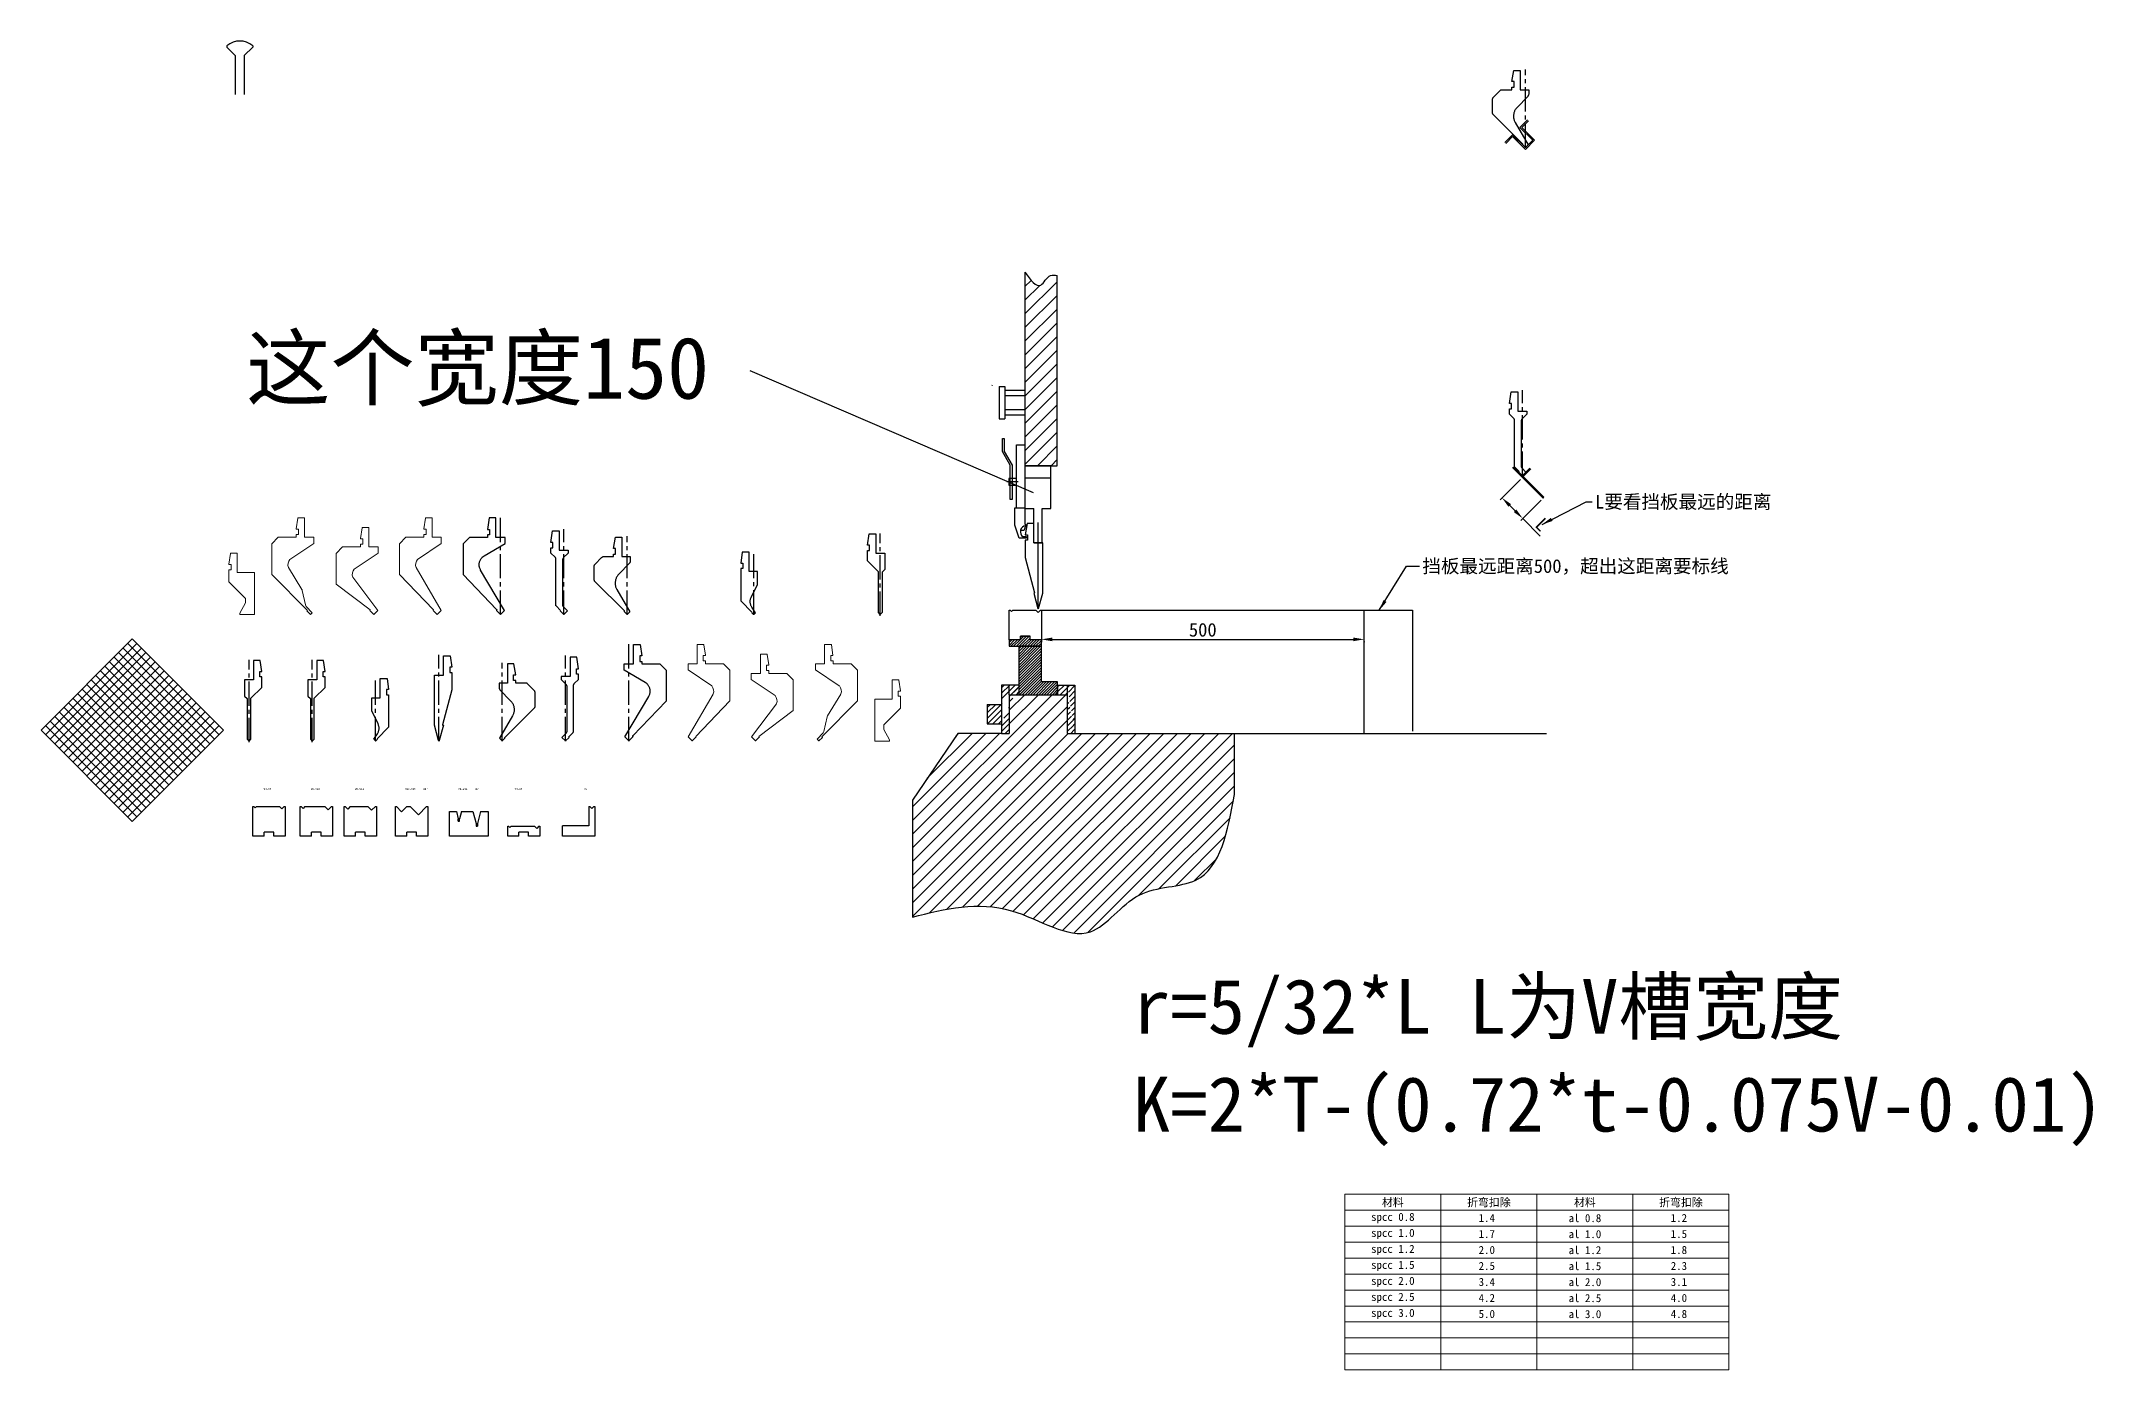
# Model space of a CAD drawing. Header units: millimetres. Extents: x 87907 to 93514, y 14799 to 19516.
# Drawn here: x 88080 to 91260, y 15537 to 17598 of the extents above; entities that cross this region are included whole.
import ezdxf
from ezdxf.enums import TextEntityAlignment as Align

# ---------------------------------------------------------------- set-up
doc = ezdxf.new("R2010")
doc.units = ezdxf.units.MM
doc.header["$LTSCALE"] = 50
doc.header["$PDMODE"] = 32
doc.linetypes.add('CENTER2', pattern=[1.125, 0.75, -0.125, 0.125, -0.125])
doc.layers.add('8.尺寸及剖面线', color=4, linetype='Continuous', lineweight=15)
for name, color, linetype in [('CENTER', 1, 'CENTER2'), ('DIM', 4, 'Continuous'), ('MARK', 3, 'Continuous'), ('ZCJG', 3, 'Continuous')]:
    doc.layers.add(name, color=color, linetype=linetype)
doc.styles.add('ChenYi', font='')
doc.styles.add('style1', font='')
doc.styles.add('YAOYAN', font='')
doc.styles.get('ChenYi').set_extended_font_data('SimSun')
doc.styles.get('style1').set_extended_font_data('NSimSun')
doc.styles.get('YAOYAN').set_extended_font_data('NSimSun')
doc.dimstyles.new('ChenYi', dxfattribs={"dimtxt": 2, "dimasz": 2, "dimexe": 0.4, "dimexo": 0.4, "dimgap": 0.4, "dimtad": 1, "dimdec": 1, "dimdsep": 46, "dimtxsty": 'ChenYi', "dimcen": -2.5, "dimclrd": 3, "dimclre": 3, "dimclrt": 2, "dimadec": 1, "dimazin": 0, "dimtfac": 0.7, "dimtdec": 1, "dimtmove": 0, "dimatfit": 3, "dimfxl": 0, "dimtolj": 1, "dimtzin": 0, "dimarcsym": 0})
pattern_1 = [(45, (-1111.4117, 390.302), (-4.24264, 4.24264), [])]

# ---------------------------------------------------------------- blocks, each defined once
blk = doc.blocks.new('20070626112804')
h = blk.add_hatch()
h.set_pattern_fill('U', color=6, scale=3, angle=45, style=0, pattern_type=0)
h.set_pattern_definition([(45, (-2101.2857, -443.175), (-2.1213203, 2.1213203), [])])
h.paths.add_polyline_path([(35, 75), (0, 75), (0, 0), (60, 0), (60, 20), (35, 20)])
at = {"color": 6}
for p, q in [((35, 75), (0, 75)), ((0, 75), (0, 0)), ((35, 20), (35, 75)), ((0, 0), (60, 0)), ((60, 20), (35, 20)), ((60, 0), (60, 20))]:
    blk.add_line(p, q, dxfattribs=at)
blk = doc.blocks.new('20070626122706')
h = blk.add_hatch()
h.set_pattern_fill('U', color=3, scale=15, angle=45, style=0, pattern_type=0)
h.set_pattern_definition([(45, (-1111.412, 390.302), (-10.6066, 10.6066), [])])
edge = h.paths.add_edge_path()
edge.add_line((-225, -163.6), (-225, -344.8))
edge.add_spline(control_points=[(-225, -344.8), (-174.4, -332.1), (-82.2, -309.1), (49.4, -403.2), (117.3, -293.6), (246.8, -303.8), (263.8, -211.6), (274.2, -154.9)], knot_values=[0, 0, 0, 0, 154.018233, 280.573538, 375.192455, 465.975633, 611.393827, 611.393827, 611.393827, 611.393827], degree=3, periodic=0)
edge.add_line((274.2, -154.9), (274.2, -60))
edge.add_line((274.2, -60), (27, -60))
edge.add_line((27, -60), (15, -60))
edge.add_line((15, -60), (15, 0))
edge.add_line((15, 0), (0, 0))
edge.add_line((0, 0), (-60, 0))
edge.add_line((-60, 0), (-75, 0))
edge.add_line((-75, 0), (-75, -60))
edge.add_line((-75, -60), (-87, -60))
edge.add_line((-87, -60), (-154.8, -60))
edge.add_line((-154.8, -60), (-225, -163.6))
h = blk.add_hatch()
h.set_pattern_fill('U', color=3, scale=6, angle=45, style=0, pattern_type=0)
h.set_pattern_definition(pattern_1)
edge = h.paths.add_edge_path()
edge.add_line((-75, 0), (-60, 0))
edge.add_line((-60, 15), (-60, 0))
edge.add_line((-75, 0), (-75, 15))
edge.add_line((-60, 15), (-87, 15))
h = blk.add_hatch()
h.set_pattern_fill('U', color=3, scale=6, angle=45, style=0, pattern_type=0)
h.set_pattern_definition(pattern_1)
edge = h.paths.add_edge_path()
edge.add_line((-87, 15), (-87, -15.1))
edge.add_line((-60, 15), (-87, 15))
edge.add_line((-75, 0), (-75, 15))
edge.add_line((-75, 0), (-75, -60))
edge.add_line((-87, -60), (-75, -60))
edge.add_line((-87, -44.8), (-87, -60))
edge.add_line((-87, -15.1), (-87, -45))
h = blk.add_hatch()
h.set_pattern_fill('U', color=3, scale=6, angle=45, style=0, pattern_type=0)
h.set_pattern_definition(pattern_1)
h.paths.add_polyline_path([(0, 0), (15, 0), (15, 15), (0, 15)])
edge = h.paths.add_edge_path()
edge.add_line((15, 15), (27, 15))
h = blk.add_hatch()
h.set_pattern_fill('U', color=3, scale=6, angle=45, style=0, pattern_type=0)
h.set_pattern_definition(pattern_1)
edge = h.paths.add_edge_path()
edge.add_line((15, 0), (15, -60))
edge.add_line((27, 15), (27, -60))
edge.add_line((15, 15), (27, 15))
edge.add_line((15, -60), (27, -60))
h = blk.add_hatch()
h.set_pattern_fill('U', color=3, scale=6, angle=45, style=0, pattern_type=0)
h.set_pattern_definition(pattern_1)
edge = h.paths.add_edge_path()
edge.add_line((-109, -45), (-87, -45))
edge.add_line((-109, -15), (-109, -45))
edge.add_line((-109, -15), (-87, -15))
edge.add_line((-87, -15.1), (-87, -45))
at = {"color": 3}
for p, q in [((-87, 15), (-87, -15.1)), ((-60, 15), (-87, 15)), ((-75, 0), (-75, 15)), ((-75, 0), (-60, 0)), ((-75, 0), (-75, -60)), ((-60, 15), (-60, 0)), ((-60, 0), (0, 0)), ((0, 15), (15, 15)), ((0, 15), (0, 0)), ((0, 0), (15, 0)), ((15, 15), (15, 0)), ((15, 15), (27, 15)), ((15, 0), (15, -60)), ((27, 15), (27, -60)), ((-109, -15), (-87, -15)), ((-109, -15), (-109, -45)), ((-87, -15.1), (-87, -45)), ((-154.8, -60), (-225, -163.6)), ((-87, -60), (-154.8, -60)), ((-109, -45), (-87, -45)), ((-87, -44.8), (-87, -60)), ((-87, -60), (-75, -60)), ((15, -60), (27, -60)), ((27, -60), (274.2, -60)), ((274.2, -154.9), (274.2, -60)), ((-225, -163.6), (-225, -344.8))]:
    blk.add_line(p, q, dxfattribs=at)
blk.add_spline([(-225, -344.8), (-71.3, -335), (51, -367.6), (126.6, -310.7), (214.3, -287.4), (274.2, -154.9)], degree=3, dxfattribs=at)
blk = doc.blocks.new('20070626122852')
at = {"color": 6}
for p, q in [((-13, -65.1), (-13, 32.5)), ((-13, 32.5), (0, 32.5)), ((0, 32.5), (0, -66.5)), ((40, 0), (0, 0)), ((40, -66.5), (40, 0)), ((-15.65, -65.1), (0, -65.1)), ((-15.65, -91.9), (-15.65, -65.1)), ((-9.25, -112.5), (-15.65, -91.9)), ((0.955577, -93.079889), (-1.361302, -99.944075)), ((0, -66.5), (0, -90.681723)), ((0, -66.5), (13.5, -66.5)), ((0, -90.681723), (0.955577, -90.681723)), ((0.955577, -90.681723), (0.955577, -93.079889)), ((13.5, -119.5), (13.5, -66.5)), ((26.5, -119.5), (26.5, -66.5)), ((26.5, -66.5), (40, -66.5)), ((1.941302, -112.5), (-9.25, -112.5)), ((-3.405369, -109.937922), (1.941302, -109.937922)), ((1.941302, -109.937922), (1.941302, -112.5)), ((13.5, -119.5), (26.5, -119.5))]:
    blk.add_line(p, q, dxfattribs=at)
blk.add_lwpolyline([(-35, 22.3), (-35, 42.3), (-32, 42.3), (-32, 22.3), (-19.75, 1.082378), (-19.75, -52.217622), (-22.75, -52.217622), (-22.75, 1.082378)], close=True, dxfattribs=at)
for points in [[(-13, -19.55), (-25, -19.55), (-25, -29.85), (-13, -29.85)], [(0, -18.5), (40, -18.5)], [(-6.826585, -99.944075), (-1.361302, -99.944075)]]:
    blk.add_lwpolyline(points, dxfattribs=at)
blk.add_arc((2.269256, -102.412796), 9.424908, 98.012184, 232.980406, dxfattribs=at)
at = {"layer": 'CENTER', "color": 6}
blk.add_lwpolyline([(-10.341123, -24.7), (-28.06472, -24.7)], dxfattribs=at)
at = {"layer": 'Defpoints', "color": 6, "linetype": 'ByBlock'}
blk.add_point((25.85, -119.5), dxfattribs=at)
blk = doc.blocks.new('20070626122942')
h = blk.add_hatch()
h.set_pattern_fill('U', color=4, scale=3, angle=45, style=0, pattern_type=0)
h.set_pattern_definition([(45, (-1832.1928, 185.8878), (-2.1213203, 2.1213203), [])])
h.paths.add_polyline_path([(-15, -5), (-32.5, -5), (-32.5, -15), (17.5, -15), (17.5, -5), (0, -5), (0, 0), (-15, 0)])
at = {"color": 4}
for p, q in [((-15, 0), (-15, -5)), ((0, 0), (-15, 0)), ((0, -5), (0, 0)), ((-15, -5), (-32.5, -5)), ((-32.5, -5), (-32.5, -15)), ((-32.5, -15), (17.5, -15)), ((17.5, -5), (0, -5)), ((17.5, -15), (17.5, -5))]:
    blk.add_line(p, q, dxfattribs=at)
blk = doc.blocks.new('RW88120')
at = {"layer": 'CENTER'}
blk.add_line((0, 0), (0, 154.9), dxfattribs=at)
at = {"layer": 'ZCJG'}
for p, q in [((7, 119.7), (7, 149.9)), ((7, 149.9), (17.3, 149.9)), ((20, 131.9), (17, 131.9)), ((17, 131.9), (17, 123.4)), ((17.3, 149.9), (20, 131.9)), ((-7.1, 110), (-7.1, 119.7)), ((-7.1, 119.7), (7, 119.7)), ((25.1, 91), (-7.1, 110)), ((17, 123.4), (20, 123.4)), ((20, 123.4), (20, 119.7)), ((20, 119.7), (48, 119.7)), ((48, 119.7), (58, 109.9)), ((58, 109.9), (58, 62.7)), ((-6.2, 6.4), (30.8, 69.1)), ((26.9, 89.8), (25.1, 91)), ((28.1, 88.8), (26.9, 89.8)), ((29, 87.8), (28.1, 88.8)), ((29.8, 86.8), (29, 87.8)), ((30.5, 85.8), (29.8, 86.8)), ((31.1, 84.8), (30.5, 85.8)), ((30.8, 69.1), (31.1, 69.8)), ((31.6, 83.8), (31.1, 84.8)), ((31.1, 69.8), (31.6, 70.8)), ((32, 82.8), (31.6, 83.8)), ((31.6, 70.8), (32, 71.8)), ((32.3, 81.8), (32, 82.8)), ((32, 71.8), (32.3, 72.8)), ((32.6, 80.8), (32.3, 81.8)), ((32.3, 72.8), (32.6, 73.8)), ((32.8, 79.8), (32.6, 80.8)), ((32.6, 73.8), (32.8, 74.8)), ((32.9, 78.8), (32.8, 79.8)), ((32.8, 74.8), (32.9, 75.8)), ((33, 77.8), (32.9, 78.8)), ((32.9, 75.8), (33, 76.8)), ((33, 76.8), (33, 77.8)), ((57.7, 62), (6, 8.1)), ((57.8, 62.1), (57.7, 62)), ((57.9, 62.3), (57.8, 62.1)), ((58, 62.5), (57.9, 62.3)), ((58, 62.7), (58, 62.5)), ((-0.1, 0.1), (-6.2, 6.4)), ((0.1, 0.1), (6.3, 6.4)), ((5.8, 7.7), (5.7, 7.5)), ((5.7, 7.5), (5.7, 7.3)), ((5.7, 7.3), (5.8, 7.1)), ((6, 8.1), (5.8, 7.9)), ((5.8, 7.9), (5.8, 7.7)), ((5.8, 7.1), (5.9, 6.9)), ((5.9, 6.9), (6, 6.7)), ((6, 6.7), (6.3, 6.4))]:
    blk.add_line(p, q, dxfattribs=at)
blk.add_arc((0, 0.2), 0.2, 224, 316, dxfattribs=at)
blk = doc.blocks.new('20070626131437')
h = blk.add_hatch()
h.set_pattern_fill('U', color=2, scale=15, angle=45, style=0, pattern_type=0)
h.set_pattern_definition([(45, (553.857, -218.286), (-10.6066, 10.6066), [])])
edge = h.paths.add_edge_path()
edge.add_line((0, 300), (0, 0))
edge.add_line((0, 0), (50, 0))
edge.add_line((50, 0), (50, 295.1))
edge.add_spline(control_points=[(50, 295.1), (46.4, 295.6), (35.4, 297.4), (23.1, 268.4), (8.6, 288.2), (0, 300)], knot_values=[0, 0, 0, 0, 10.215683, 31.606983, 62.979586, 62.979586, 62.979586, 62.979586], degree=3, periodic=0)
at = {"color": 2}
for p, q in [((0, 300), (0, 0)), ((50, 0), (50, 295.1)), ((-40, 123), (-31, 123)), ((-40, 123), (-40, 73)), ((-31, 123), (-31, 73)), ((-31, 117), (0, 117)), ((-31, 109), (0, 109)), ((-40, 73), (-31, 73)), ((-31, 87), (0, 87)), ((-31, 79), (0, 79)), ((0, 0), (50, 0))]:
    blk.add_line(p, q, dxfattribs=at)
blk.add_spline([(0, 300), (24.4, 280.2), (39.8, 295.1), (50, 295.1)], degree=3, dxfattribs=at)
blk = doc.blocks.new('RZ8895')
at = {"layer": 'CENTER'}
blk.add_line((0, -1.7), (0, 125.7), dxfattribs=at)
at = {"layer": 'ZCJG'}
for p, q in [((7, 125), (7, 95)), ((17.2, 125), (7, 125)), ((16.8, 99.3), (16.8, 107.6)), ((16.8, 107.6), (20, 107.6)), ((20, 99.3), (16.8, 99.3)), ((20, 107.6), (17.2, 125)), ((20, 83.2), (20, 99.3)), ((-7, 95), (-7, 69.8)), ((7, 95), (-7, 95)), ((-7, 69.8), (-3, 65.8)), ((-3, 65.8), (-3, 3.1)), ((3, 66.2), (20, 83.2)), ((3, 3.1), (3, 66.2)), ((-3, 3.1), (0, 0)), ((0, 0), (3, 3.1))]:
    blk.add_line(p, q, dxfattribs=at)
blk.add_arc((0, 0.3), 0.2, 224, 316, dxfattribs=at)
blk.add_arc((0, 0.3), 0.2, 224, 316, dxfattribs=at)
blk = doc.blocks.new('20070626131823')
at = {"color": 3}
for p, q in [((-50, 0), (-50, 46)), ((-50, 46), (-48.5, 46)), ((-48.5, 46), (-46.5, 44)), ((-44.5, 46), (-46.5, 44)), ((-44.5, 46), (-8.5, 46)), ((-8.5, 46), (-5, 42.5)), ((-1.5, 46), (-5, 42.5)), ((-1.5, 46), (0, 46)), ((0, 46), (0, 0)), ((-32.5, 0), (-50, 0)), ((-17.5, 6), (-32.5, 6)), ((-32.5, 0), (-32.5, 6)), ((-17.5, 0), (-17.5, 6)), ((0, 0), (-17.5, 0))]:
    blk.add_line(p, q, dxfattribs=at)
blk = doc.blocks.new('RZ30104')
at = {"layer": 'CENTER'}
blk.add_lwpolyline([(0, 0), (0, 133.8)], dxfattribs=at)
at = {"layer": 'ZCJG'}
for p, q in [((7, 102.3), (7, 132.3)), ((7, 132.3), (17, 132.3)), ((17, 132.3), (17.1, 132.3)), ((17, 132.3), (17, 132.3)), ((17.1, 132.3), (17.2, 132.2)), ((17.1, 132.3), (17.1, 132.3)), ((17.2, 132.2), (17.2, 132.1)), ((17.2, 132.2), (17.2, 132.2)), ((17.2, 132.1), (20, 114.5)), ((-7, 24.5), (-7, 102.3)), ((-7, 102.3), (7, 102.3)), ((16.8, 114.5), (16.8, 106.4)), ((20, 114.5), (16.8, 114.5)), ((16.8, 106.4), (20, 106.4)), ((20, 106.4), (20, 79.3)), ((20, 79.3), (5.7, 25)), ((-0.6, 0.7), (-7, 24.5)), ((-0.2, 0.1), (-0.6, 0.7)), ((0.6, 0.7), (0.2, 0.1)), ((7, 24.5), (0.6, 0.7)), ((5.7, 25), (5.7, 24.9)), ((5.7, 25), (5.7, 25)), ((5.7, 24.9), (5.7, 24.8)), ((5.7, 24.9), (5.7, 24.9)), ((5.7, 24.8), (5.8, 24.8)), ((5.8, 24.8), (7, 24.5)), ((5.8, 24.8), (5.8, 24.8))]:
    blk.add_line(p, q, dxfattribs=at)
blk.add_arc((0, 0.2), 0.2, 218.7393, 321.2646, dxfattribs=at)
blk = doc.blocks.new('000')
for p, q in [((96869.9, 17921.3), (96869.4, 17920.8)), ((96869.4, 17891.3), (96869.4, 17920.8)), ((96869.9, 17921.3), (96879.4, 17921.3)), ((96879, 17903.8), (96879, 17895.8)), ((96879, 17903.8), (96881.9, 17903.8)), ((96879.9, 17920.8), (96879.4, 17921.3)), ((96879.9, 17920.8), (96882.3, 17904.3)), ((96881.9, 17903.8), (96882.3, 17904.3)), ((96855.9, 17891.3), (96855.4, 17890.8)), ((96855.4, 17881.8), (96855.4, 17890.8)), ((96855.4, 17881.8), (96892.1, 17856.9)), ((96869.4, 17891.3), (96855.9, 17891.3)), ((96879, 17895.8), (96881.9, 17895.8)), ((96882.4, 17895.3), (96881.9, 17895.8)), ((96882.4, 17895.3), (96882.4, 17891.3)), ((96910.4, 17891.3), (96882.4, 17891.3)), ((96910.4, 17891.3), (96920.4, 17881.3)), ((96920.4, 17833.6), (96920.4, 17881.3)), ((96855.6, 17777.8), (96894.5, 17844.3)), ((96867.3, 17778.6), (96920.4, 17833.6)), ((96861.7, 17771.5), (96855.6, 17777.8)), ((96862, 17771.5), (96868.1, 17777.8)), ((96868.1, 17777.8), (96867.3, 17778.6))]:
    blk.add_line(p, q)
for centre, radius, start, end in [((96882.8, 17848.6), 12.5, 340.0028, 41.5167), ((96861.9, 17771.6), 0.2, 224, 316)]:
    blk.add_arc(centre, radius, start, end)
blk = doc.blocks.new('001')
for p, q in [((96980, 17906.3), (96979.5, 17905.8)), ((96979.5, 17876.3), (96979.5, 17905.8)), ((96980, 17906.3), (96989.5, 17906.3)), ((96990.1, 17905.8), (96989.5, 17906.3)), ((96990.1, 17905.8), (96992.4, 17889.3)), ((96966, 17876.3), (96965.5, 17875.8)), ((96965.5, 17866.8), (96965.5, 17875.8)), ((96979.5, 17876.3), (96966, 17876.3)), ((96989.1, 17888.8), (96989.1, 17880.8)), ((96989.1, 17888.8), (96992, 17888.8)), ((96989.1, 17880.8), (96992, 17880.8)), ((96992, 17888.8), (96992.4, 17889.3)), ((96992.5, 17880.3), (96992, 17880.8)), ((96992.5, 17880.3), (96992.5, 17876.3)), ((97020.5, 17876.3), (96992.5, 17876.3)), ((97020.5, 17876.3), (97030.5, 17866.3)), ((96965.5, 17866.8), (97002.3, 17841.9)), ((97030.5, 17818.6), (97030.5, 17866.3)), ((96965.8, 17777.8), (97004.7, 17829.3)), ((96977.4, 17778.6), (97030.5, 17818.6)), ((96971.9, 17771.5), (96965.8, 17777.8)), ((96972.2, 17771.5), (96978.3, 17777.8)), ((96978.3, 17777.8), (96977.4, 17778.6))]:
    blk.add_line(p, q)
for centre, radius, start, end in [((96992.9, 17833.6), 12.5, 340.0028, 41.5167), ((96972, 17771.6), 0.2, 224, 316)]:
    blk.add_arc(centre, radius, start, end)
blk = doc.blocks.new('003')
for p, q in [((97086.2, 17921.3), (97085.7, 17920.8)), ((97085.7, 17891.3), (97085.7, 17920.8)), ((97086.2, 17921.3), (97095.7, 17921.3)), ((97095.3, 17903.8), (97095.3, 17895.8)), ((97095.3, 17903.8), (97098.2, 17903.8)), ((97096.2, 17920.8), (97095.7, 17921.3)), ((97096.2, 17920.8), (97098.6, 17904.3)), ((97098.2, 17903.8), (97098.6, 17904.3)), ((97072.2, 17891.3), (97071.7, 17890.8)), ((97071.7, 17881.8), (97071.7, 17890.8)), ((97071.7, 17881.8), (97108.4, 17856.9)), ((97085.7, 17891.3), (97072.2, 17891.3)), ((97095.3, 17895.8), (97098.2, 17895.8)), ((97098.7, 17895.3), (97098.2, 17895.8)), ((97098.7, 17895.3), (97098.7, 17891.3)), ((97126.7, 17891.3), (97098.7, 17891.3)), ((97126.7, 17891.3), (97136.7, 17881.3)), ((97136.7, 17833.6), (97136.7, 17881.3)), ((97090.1, 17810.3), (97110.8, 17844.3)), ((97081.3, 17777.9), (97136.7, 17833.6)), ((97089.5, 17808.8), (97084.6, 17786.4)), ((97073.9, 17774.2), (97083.3, 17784)), ((97076.8, 17771.5), (97082.2, 17777.1)), ((97082.2, 17777.1), (97081.3, 17777.9)), ((97076.5, 17771.5), (97073.9, 17774.2))]:
    blk.add_line(p, q)
for centre, radius, start, end in [((97099.1, 17848.6), 12.5, 340.0028, 41.5167), ((97094.4, 17807.7), 5, 148.7322, 167.5867), ((97079.7, 17787.4), 5, 316, 347.5867), ((97076.7, 17771.6), 0.2, 224, 316)]:
    blk.add_arc(centre, radius, start, end)
blk = doc.blocks.new('004')
for p, q in [((97216.1, 17866.4), (97215.6, 17865.9)), ((97215.6, 17836.4), (97215.6, 17865.9)), ((97216.1, 17866.4), (97225.6, 17866.4)), ((97225.2, 17848.9), (97225.2, 17840.9)), ((97225.2, 17848.9), (97228.1, 17848.9)), ((97225.2, 17840.9), (97228.1, 17840.9)), ((97226.2, 17865.9), (97225.6, 17866.4)), ((97226.2, 17865.9), (97228.6, 17849.4)), ((97228.1, 17848.9), (97228.6, 17849.4)), ((97228.6, 17840.4), (97228.1, 17840.9)), ((97228.6, 17840.4), (97228.6, 17822.4)), ((97189.1, 17836.4), (97188.6, 17835.9)), ((97188.6, 17835.9), (97188.6, 17771.4)), ((97215.6, 17836.4), (97189.1, 17836.4)), ((97228.6, 17822.4), (97202.6, 17796.4)), ((97202.6, 17796.4), (97202.6, 17789.4)), ((97211.6, 17773.4), (97202.6, 17789.4)), ((97188.6, 17771.4), (97211.6, 17771.4)), ((97211.6, 17773.4), (97211.6, 17771.4))]:
    blk.add_line(p, q)
blk = doc.blocks.new('20070626131728')
at = {"color": 2}
blk.add_blockref('RZ8895', (-7, -95), dxfattribs=at)
blk = doc.blocks.new('RW8867')
at = {"layer": 'CENTER'}
blk.add_line((0, 0), (0, 98.5), dxfattribs=at)
at = {"layer": 'ZCJG'}
for p, q in [((6.9, 66.9), (6.9, 96.9)), ((6.9, 96.9), (18.1, 96.9)), ((18.1, 96.9), (19.9, 79.7)), ((-6.1, 46), (-6.1, 66.9)), ((-6.1, 66.9), (6.9, 66.9)), ((16.7, 79.7), (16.7, 71.3)), ((19.9, 79.7), (16.7, 79.7)), ((16.7, 71.3), (19.9, 71.3)), ((19.9, 71.3), (19.9, 21.4)), ((3.7, 26.9), (-6.1, 46)), ((-2.8, 2.8), (2.7, 11.2)), ((-0.1, 0.1), (-2.8, 2.8)), ((0.1, 0.1), (2.7, 2.7)), ((19.9, 21.4), (2.3, 3.2)), ((2.3, 3.2), (2.7, 2.7)), ((2.7, 11.2), (3.4, 12.2)), ((3.4, 12.2), (3.9, 13.2)), ((4, 26.2), (3.7, 26.9)), ((3.9, 13.2), (4.3, 14.2)), ((4.4, 25.2), (4, 26.2)), ((4.3, 14.2), (4.6, 15.2)), ((4.7, 24.2), (4.4, 25.2)), ((4.6, 15.2), (4.9, 16.2)), ((5, 23.2), (4.7, 24.2)), ((4.9, 16.2), (5.1, 17.2)), ((5.2, 22.2), (5, 23.2)), ((5.1, 17.2), (5.3, 18.2)), ((5.3, 21.2), (5.2, 22.2)), ((5.3, 20.2), (5.3, 21.2)), ((5.3, 19.2), (5.3, 20.2)), ((5.3, 18.2), (5.3, 19.2))]:
    blk.add_line(p, q, dxfattribs=at)
blk.add_arc((0, 0.2), 0.2, 224, 316, dxfattribs=at)
blk = doc.blocks.new('RW8890')
at = {"layer": 'CENTER'}
blk.add_line((0, 0), (0, 121.4), dxfattribs=at)
at = {"layer": 'ZCJG'}
for p, q in [((8, 119.9), (8, 89.9)), ((17.9, 119.9), (8, 119.9)), ((17.7, 93.9), (17.7, 102.4)), ((17.7, 102.4), (21, 102.4)), ((21, 102.4), (17.9, 119.9)), ((8, 89.9), (-5, 89.9)), ((-5, 89.9), (-5, 83.1)), ((-5, 83.1), (-4.9, 82.2)), ((-4.9, 82.2), (-4.8, 81.7)), ((-4.8, 81.7), (-4.6, 81.2)), ((-4.6, 81.2), (-4.4, 80.7)), ((-4.4, 80.7), (-4.2, 80.3)), ((-4.2, 80.3), (-3.9, 79.9)), ((-3.9, 79.9), (-3.6, 79.6)), ((-3.6, 79.6), (13, 62.4)), ((21, 93.9), (17.7, 93.9)), ((21, 89.9), (21, 93.9)), ((35.9, 89.9), (21, 89.9)), ((36.5, 89.9), (35.9, 89.9)), ((37, 89.8), (36.5, 89.9)), ((37.5, 89.7), (37, 89.8)), ((38, 89.5), (37.5, 89.7)), ((38.4, 89.2), (38, 89.5)), ((38.9, 89), (38.4, 89.2)), ((39.2, 88.7), (38.9, 89)), ((39.5, 88.4), (39.2, 88.7)), ((49.5, 78.4), (39.5, 88.4)), ((50.1, 77.8), (49.5, 78.4)), ((50.3, 77.3), (50.1, 77.8)), ((50.6, 76.9), (50.3, 77.3)), ((50.7, 76.4), (50.6, 76.9)), ((50.9, 75.9), (50.7, 76.4)), ((51, 75.4), (50.9, 75.9)), ((51, 74.8), (51, 75.4)), ((51, 54.4), (51, 74.8)), ((15.9, 38.9), (-4.1, 4.2)), ((4.2, 5.6), (49.5, 50.9)), ((13, 62.4), (13.4, 62)), ((13.4, 62), (14.2, 61)), ((14.2, 61), (15, 60)), ((15, 60), (15.6, 59)), ((15.6, 59), (16.2, 58)), ((16.5, 40), (15.9, 38.9)), ((16.2, 58), (16.7, 57)), ((16.9, 41), (16.5, 40)), ((16.7, 57), (17.1, 56)), ((17.3, 42), (16.9, 41)), ((17.1, 56), (17.5, 55)), ((17.7, 43), (17.3, 42)), ((17.5, 55), (17.8, 54)), ((17.9, 44), (17.7, 43)), ((17.8, 54), (18, 53)), ((18.2, 45), (17.9, 44)), ((18, 53), (18.2, 52)), ((18.2, 52), (18.4, 51)), ((18.3, 46), (18.2, 45)), ((18.4, 47), (18.3, 46)), ((18.4, 51), (18.5, 50)), ((18.5, 48), (18.4, 47)), ((18.5, 50), (18.5, 49)), ((18.5, 49), (18.5, 48)), ((49.5, 50.9), (50, 51.4)), ((50, 51.4), (50.3, 51.8)), ((50.3, 51.8), (50.5, 52.2)), ((50.5, 52.2), (50.7, 52.7)), ((50.7, 52.7), (50.8, 53.2)), ((50.8, 53.2), (50.9, 53.7)), ((50.9, 53.7), (51, 54.4)), ((-0.1, 0.1), (-4.1, 4.2)), ((0.1, 0.1), (4.2, 4.2)), ((4, 5.1), (4.1, 5.3)), ((4, 4.9), (4, 5.1)), ((4, 4.7), (4, 4.9)), ((4, 4.5), (4, 4.7)), ((4.2, 4.2), (4, 4.5)), ((4.1, 5.3), (4.2, 5.6))]:
    blk.add_line(p, q, dxfattribs=at)
blk.add_arc((0, 0.2), 0.2, 224, 316, dxfattribs=at)
blk = doc.blocks.new('RW88100')
at = {"layer": 'CENTER'}
blk.add_line((0, 0), (0, 132.4), dxfattribs=at)
at = {"layer": 'ZCJG'}
for p, q in [((7.2, 129.9), (7.2, 99.9)), ((17.2, 129.9), (7.2, 129.9)), ((20.2, 111.9), (17.2, 129.9)), ((-6.7, 99.9), (-6.7, 95.2)), ((7.2, 99.9), (-6.7, 99.9)), ((17, 103.6), (17, 111.9)), ((17, 111.9), (20.2, 111.9)), ((20.2, 103.6), (17, 103.6)), ((20.2, 95.2), (20.2, 103.6)), ((-6.7, 95.2), (0.2, 88.4)), ((0.2, 88.4), (0.4, 88.2)), ((0.4, 88.2), (0.8, 87.7)), ((0.8, 87.7), (1.1, 87.2)), ((1.1, 87.2), (1.4, 86.7)), ((1.4, 86.7), (1.6, 86.2)), ((1.6, 86.2), (1.8, 85.7)), ((1.8, 85.7), (2, 85.2)), ((2, 85.2), (2, 84.7)), ((2, 84.7), (2.1, 84.2)), ((2.1, 84.2), (2.1, 83.7)), ((2.1, 83.7), (2.1, 15.9)), ((12.1, 86.3), (12.2, 86.8)), ((12.1, 85.9), (12.1, 86.3)), ((12.1, 14.1), (12.1, 85.9)), ((12.2, 86.8), (12.4, 87.3)), ((12.4, 87.3), (12.6, 87.8)), ((12.6, 87.8), (12.9, 88.3)), ((12.9, 88.3), (13.3, 88.8)), ((13.3, 88.8), (13.5, 89)), ((13.5, 89), (20.2, 95.2)), ((0.7, 12.3), (-5.6, 5.7)), ((-0.1, 0.1), (-5.6, 5.7)), ((0.1, 0.1), (5.6, 5.7)), ((1.1, 12.8), (0.7, 12.3)), ((1.5, 13.3), (1.1, 12.8)), ((1.7, 13.8), (1.5, 13.3)), ((1.9, 14.3), (1.7, 13.8)), ((2, 14.8), (1.9, 14.3)), ((2.1, 15.3), (2, 14.8)), ((2.1, 15.9), (2.1, 15.3)), ((4.8, 6.5), (11.8, 13.4)), ((5.6, 5.7), (4.8, 6.5)), ((11.8, 13.4), (12, 13.6)), ((12, 13.6), (12.1, 13.8)), ((12.1, 14), (12.1, 14.1)), ((12.1, 13.8), (12.1, 14))]:
    blk.add_line(p, q, dxfattribs=at)
blk.add_arc((0, 0.2), 0.2, 224, 316, dxfattribs=at)
blk = doc.blocks.new('*D20')
at = {"layer": 'Defpoints', "color": 0, "transparency": 16777216}
for p in [(89630.6, 16687.2), (90130.6, 16671), (90130.6, 16670.2)]:
    blk.add_point(p, dxfattribs=at)
at = {"layer": 'DIM', "color": 3, "lineweight": -2, "transparency": 16777216}
for p, q in [((89630.6, 16683), (89630.6, 16665.9)), ((89647.5, 16670.2), (90113.7, 16670.2)), ((90130.6, 16666.8), (90130.6, 16665.9))]:
    blk.add_line(p, q, dxfattribs=at)
at = {"layer": 'DIM', "color": 3, "transparency": 16777216}
for points in [[(89647.5, 16673), (89647.5, 16667.3), (89630.6, 16670.2)], [(90113.7, 16673), (90113.7, 16667.3), (90130.6, 16670.2)]]:
    blk.add_solid(points, dxfattribs=at)
at = {"layer": 'DIM', "color": 2, "transparency": 16777216, "insert": (89880.6, 16684.9), "char_height": 21.1, "attachment_point": 5, "style": 'ChenYi'}
blk.add_mtext('\\A1;500', dxfattribs=at)
blk = doc.blocks.new('*D21')
at = {"layer": 'Defpoints', "color": 0, "transparency": 16777216}
for p in [(90375.8, 16921.2), (90407.9, 16889.1), (90376.4, 16857.7)]:
    blk.add_point(p, dxfattribs=at)
at = {"layer": 'DIM', "color": 3, "lineweight": -2, "transparency": 16777216}
for p, q in [((90372.8, 16918.2), (90341.4, 16886.7)), ((90404.9, 16886.1), (90373.4, 16854.7)), ((90356.3, 16877.8), (90364.5, 16869.6)), ((90376.4, 16857.7), (90403.6, 16830.4))]:
    blk.add_line(p, q, dxfattribs=at)
at = {"layer": 'DIM', "color": 3, "transparency": 16777216}
for points in [[(90358.3, 16879.8), (90354.3, 16875.8), (90344.3, 16889.7)], [(90366.5, 16871.6), (90362.5, 16867.6), (90376.4, 16857.7)]]:
    blk.add_solid(points, dxfattribs=at)
at = {"layer": 'DIM', "color": 2, "transparency": 16777216, "insert": (90406.4, 16848.5), "char_height": 21.1, "attachment_point": 5, "rotation": 315, "style": 'ChenYi'}
blk.add_mtext('\\A1;L', dxfattribs=at)

msp = doc.modelspace()

# ---------------------------------------------------------------- linework, layer by layer
for p, q in [((89554.04, 17063.98), (89554.88, 17064.82)), ((88408.62, 16365.09), (88408.62, 16411.09)), ((88408.62, 16411.09), (88410.12, 16411.09)), ((88410.12, 16411.09), (88412.12, 16409.09)), ((88414.12, 16411.09), (88412.12, 16409.09)), ((88414.12, 16411.09), (88450.12, 16411.09)), ((88450.12, 16411.09), (88453.62, 16407.59)), ((88457.12, 16411.09), (88453.62, 16407.59)), ((88457.12, 16411.09), (88458.62, 16411.09)), ((88458.62, 16411.09), (88458.62, 16365.09)), ((88481.82, 16411.09), (88483.32, 16411.09)), ((88481.82, 16365.09), (88481.82, 16411.09)), ((88483.32, 16411.09), (88486.32, 16408.09)), ((88489.32, 16411.09), (88486.32, 16408.09)), ((88489.32, 16411.09), (88520.32, 16411.09)), ((88520.32, 16411.09), (88525.32, 16406.09)), ((88530.32, 16411.09), (88525.32, 16406.09)), ((88530.32, 16411.09), (88531.82, 16411.09)), ((88531.82, 16411.09), (88531.82, 16365.09)), ((88550.14, 16365.09), (88550.14, 16411.09)), ((88550.14, 16411.09), (88551.64, 16411.09)), ((88551.64, 16411.09), (88555.64, 16407.09)), ((88559.64, 16411.09), (88555.64, 16407.09)), ((88559.64, 16411.09), (88586.64, 16411.09)), ((88586.64, 16411.09), (88592.64, 16405.09)), ((88598.64, 16411.09), (88592.64, 16405.09)), ((88598.64, 16411.09), (88600.14, 16411.09)), ((88600.14, 16411.09), (88600.14, 16365.09)), ((88629.58, 16365.09), (88629.58, 16411.09)), ((88629.58, 16411.09), (88631.08, 16411.09)), ((88631.08, 16411.09), (88639.08, 16402.81)), ((88647.08, 16411.09), (88639.08, 16402.81)), ((88647.08, 16411.09), (88652.58, 16411.09)), ((88652.58, 16411.09), (88665.08, 16398.15)), ((88677.58, 16411.09), (88665.08, 16398.15)), ((88677.58, 16411.09), (88679.58, 16411.09)), ((88679.58, 16411.09), (88679.58, 16365.09)), ((88929.48, 16411.09), (88929.48, 16381.09)), ((88929.48, 16411.09), (88930.98, 16411.09)), ((88930.98, 16411.09), (88933.98, 16408.09)), ((88936.98, 16411.09), (88933.98, 16408.09)), ((88936.98, 16411.09), (88938.48, 16411.09)), ((88938.48, 16411.09), (88938.48, 16365.09)), ((88713.47, 16365.09), (88713.47, 16403.09)), ((88713.47, 16403.09), (88723.97, 16403.09)), ((88723.97, 16403.09), (88726.97, 16391.89)), ((88726.97, 16388.16), (88726.97, 16391.89)), ((88726.97, 16388.16), (88728.97, 16388.16)), ((88731.97, 16403.09), (88728.97, 16391.89)), ((88728.97, 16388.16), (88728.97, 16391.89)), ((88731.97, 16403.09), (88749.47, 16403.09)), ((88749.47, 16403.09), (88754.47, 16384.43)), ((88754.47, 16384.43), (88754.47, 16380.7)), ((88754.47, 16380.7), (88756.47, 16380.7)), ((88761.47, 16403.09), (88756.47, 16384.43)), ((88756.47, 16384.43), (88756.47, 16380.7)), ((88761.47, 16403.09), (88773.47, 16403.09)), ((88773.47, 16403.09), (88773.47, 16365.09)), ((88803.47, 16365.09), (88803.47, 16380.59)), ((88803.47, 16380.59), (88804.97, 16380.59)), ((88804.97, 16380.59), (88806.97, 16378.59)), ((88808.97, 16380.59), (88806.97, 16378.59)), ((88808.97, 16380.59), (88844.97, 16380.59)), ((88844.97, 16380.59), (88848.47, 16377.09)), ((88851.97, 16380.59), (88848.47, 16377.09)), ((88851.97, 16380.59), (88853.47, 16380.59)), ((88853.47, 16380.59), (88853.47, 16365.09)), ((88929.48, 16381.09), (88888.48, 16381.09)), ((88888.48, 16365.09), (88888.48, 16381.09)), ((88426.12, 16365.09), (88408.62, 16365.09)), ((88441.12, 16371.09), (88426.12, 16371.09)), ((88426.12, 16365.09), (88426.12, 16371.09)), ((88441.12, 16365.09), (88441.12, 16371.09)), ((88458.62, 16365.09), (88441.12, 16365.09)), ((88499.32, 16365.09), (88481.82, 16365.09)), ((88499.32, 16365.09), (88499.32, 16371.09)), ((88514.32, 16371.09), (88499.32, 16371.09)), ((88514.32, 16365.09), (88514.32, 16371.09)), ((88531.82, 16365.09), (88514.32, 16365.09)), ((88567.64, 16365.09), (88550.14, 16365.09)), ((88567.64, 16365.09), (88567.64, 16371.09)), ((88582.64, 16371.09), (88567.64, 16371.09)), ((88582.64, 16365.09), (88582.64, 16371.09)), ((88600.14, 16365.09), (88582.64, 16365.09)), ((88647.08, 16365.09), (88629.58, 16365.09)), ((88662.08, 16371.09), (88647.08, 16371.09)), ((88647.08, 16365.09), (88647.08, 16371.09)), ((88662.08, 16365.09), (88662.08, 16371.09)), ((88679.58, 16365.09), (88662.08, 16365.09)), ((88773.47, 16365.09), (88713.47, 16365.09)), ((88820.97, 16365.09), (88803.47, 16365.09)), ((88835.97, 16371.09), (88820.97, 16371.09)), ((88820.97, 16365.09), (88820.97, 16371.09)), ((88835.97, 16365.09), (88835.97, 16371.09)), ((88853.47, 16365.09), (88835.97, 16365.09)), ((88938.48, 16365.09), (88888.48, 16365.09))]:
    msp.add_line(p, q)
at = {"color": 6}
for p, q in [((88080.36, 16529.44), (88221.79, 16670.86)), ((88087.44, 16522.36), (88228.86, 16663.79)), ((88214.72, 16663.79), (88356.14, 16522.36)), ((88221.79, 16670.86), (88363.21, 16529.44)), ((88094.51, 16515.29), (88235.93, 16656.71)), ((88101.58, 16508.22), (88243, 16649.64)), ((88108.65, 16501.15), (88250.07, 16642.57)), ((88115.72, 16494.08), (88257.14, 16635.5)), ((88186.43, 16635.5), (88327.85, 16494.08)), ((88193.5, 16642.57), (88334.92, 16501.15)), ((88200.57, 16649.64), (88341.99, 16508.22)), ((88207.64, 16656.71), (88349.07, 16515.29)), ((88122.79, 16487.01), (88264.21, 16628.43)), ((88129.86, 16479.94), (88271.28, 16621.36)), ((88136.93, 16472.87), (88278.35, 16614.29)), ((88144, 16465.8), (88285.43, 16607.22)), ((88151.08, 16600.15), (88292.5, 16458.72)), ((88151.08, 16458.72), (88292.5, 16600.15)), ((88158.15, 16607.22), (88299.57, 16465.8)), ((88165.22, 16614.29), (88306.64, 16472.87)), ((88172.29, 16621.36), (88313.71, 16479.94)), ((88179.36, 16628.43), (88320.78, 16487.01)), ((88122.79, 16571.86), (88264.21, 16430.44)), ((88129.86, 16578.93), (88271.28, 16437.51)), ((88136.93, 16586), (88278.35, 16444.58)), ((88144, 16593.07), (88285.43, 16451.65)), ((88158.15, 16451.65), (88299.57, 16593.07)), ((88165.22, 16444.58), (88306.64, 16586)), ((88172.29, 16437.51), (88313.71, 16578.93)), ((88179.36, 16430.44), (88320.78, 16571.86)), ((88087.44, 16536.51), (88228.86, 16395.09)), ((88094.51, 16543.58), (88235.93, 16402.16)), ((88101.58, 16550.65), (88243, 16409.23)), ((88108.65, 16557.72), (88250.07, 16416.3)), ((88115.72, 16564.79), (88257.14, 16423.37)), ((88186.43, 16423.37), (88327.85, 16564.79)), ((88193.5, 16416.3), (88334.92, 16557.72)), ((88200.57, 16409.23), (88341.99, 16550.65)), ((88207.64, 16402.16), (88349.07, 16543.58)), ((88214.72, 16395.09), (88356.14, 16536.51)), ((88080.36, 16529.44), (88221.79, 16388.01)), ((88363.21, 16529.44), (88221.79, 16388.01))]:
    msp.add_line(p, q, dxfattribs=at)
at = {"layer": '8.尺寸及剖面线'}
for p, q in [((90398.39, 15810.09), (90100.73, 15810.09)), ((90100.73, 15537.23), (90100.73, 15810.09)), ((90249.56, 15537.23), (90249.56, 15810.09)), ((90398.39, 15537.23), (90398.39, 15810.09)), ((90696.06, 15810.09), (90398.39, 15810.09)), ((90547.23, 15537.23), (90547.23, 15810.09)), ((90696.06, 15537.23), (90696.06, 15810.09)), ((90398.39, 15785.29), (90100.73, 15785.29)), ((90696.06, 15785.29), (90398.39, 15785.29)), ((90398.39, 15760.48), (90100.73, 15760.48)), ((90696.06, 15760.48), (90398.39, 15760.48)), ((90398.39, 15735.67), (90100.73, 15735.67)), ((90398.39, 15710.87), (90100.73, 15710.87)), ((90696.06, 15735.67), (90398.39, 15735.67)), ((90696.06, 15710.87), (90398.39, 15710.87)), ((90398.39, 15686.06), (90100.73, 15686.06)), ((90696.06, 15686.06), (90398.39, 15686.06)), ((90398.39, 15661.26), (90100.73, 15661.26)), ((90696.06, 15661.26), (90398.39, 15661.26)), ((90398.39, 15636.45), (90100.73, 15636.45)), ((90696.06, 15636.45), (90398.39, 15636.45)), ((90398.39, 15611.65), (90100.73, 15611.65)), ((90398.39, 15586.84), (90100.73, 15586.84)), ((90696.06, 15611.65), (90398.39, 15611.65)), ((90696.06, 15586.84), (90398.39, 15586.84)), ((90398.39, 15562.04), (90100.73, 15562.04)), ((90696.06, 15562.04), (90398.39, 15562.04)), ((90398.39, 15537.23), (90100.73, 15537.23)), ((90696.06, 15537.23), (90398.39, 15537.23))]:
    msp.add_line(p, q, dxfattribs=at)
at = {"layer": 'CENTER'}
msp.add_line((89625.5, 16752.98), (89625.5, 16851.46), dxfattribs=at)
at = {"layer": 'DIM'}
for p, q in [((88368.39, 17590.4), (88368.39, 17588.4)), ((88368.39, 17588.4), (88381.39, 17575.4)), ((88408.39, 17588.4), (88395.39, 17575.4)), ((88408.39, 17590.4), (88408.39, 17588.4)), ((88381.39, 17575.4), (88381.39, 17514.9)), ((88395.39, 17575.4), (88395.39, 17514.9)), ((90372.05, 17463.91), (90384.07, 17475.93)), ((90391.85, 17444.11), (90372.05, 17463.91)), ((90374.88, 17463.91), (90385.49, 17474.51)), ((90394.68, 17444.11), (90374.88, 17463.91)), ((90360.74, 17452.59), (90348.72, 17440.57)), ((90360.74, 17449.76), (90350.13, 17439.16)), ((90380.54, 17432.79), (90360.74, 17452.59)), ((90380.54, 17429.97), (90360.74, 17449.76)), ((90394.68, 17444.11), (90380.54, 17429.97)), ((90391.85, 17444.11), (90380.54, 17432.79)), ((90360.5, 16936.47), (90407.85, 16889.12)), ((90361.91, 16937.89), (90409.26, 16890.53)), ((90387.65, 16935.87), (90374.38, 16922.59)), ((90389.06, 16934.45), (90375.79, 16921.18)), ((90407.85, 16889.12), (90409.26, 16890.53)), ((89630.6, 16715.39), (90205.45, 16715.39)), ((90130.6, 16524.39), (90130.6, 16715.39)), ((90205.45, 16715.39), (90205.45, 16527.97)), ((89929.77, 16524.39), (90413.33, 16524.39))]:
    msp.add_line(p, q, dxfattribs=at)
msp.add_arc((88388.39, 17568.04), 30, 48.18969, 131.81031, dxfattribs=at)

# ---------------------------------------------------------------- block references
at = {"xscale": -1}
for name, p in [('RW8890', (90380.63, 17432.62)), ('RW88100', (90375.88, 16924.01)), ('RW88120', (88792.25, 16708.63)), ('RW88100', (88890.36, 16708.63)), ('RW8890', (88988.51, 16708.63)), ('20070626131728', (89373.93, 16803.63)), ('RZ30104', (89625.59, 16717.58)), ('RW8867', (89184.7, 16708.72))]:
    msp.add_blockref(name, p, dxfattribs=at)
for name, p in [('20070626131437', (89605.1, 16939.39)), ('20070626122852', (89605.1, 16939.39)), ('20070626131823', (89630.6, 16669.39)), ('RW88120', (88991.3, 16512.55)), ('20070626122942', (89613.1, 16674.39)), ('20070626131728', (88409.63, 16607.55)), ('RZ8895', (88500.74, 16512.55)), ('RZ30104', (88696.96, 16512.55)), ('RW8890', (88795.05, 16512.55)), ('RW88100', (88893.19, 16512.55)), ('20070626112804', (89595.6, 16584.39)), ('RW8867', (88598.85, 16512.64)), ('20070626122706', (89655.6, 16584.39))]:
    msp.add_blockref(name, p)
at = {"layer": '8.尺寸及剖面线', "xscale": -1}
for name, p in [('003', (185574.56, -1062.76)), ('000', (185556.01, -1062.76)), ('001', (185568.03, -1062.76)), ('004', (185599.95, -1062.76))]:
    msp.add_blockref(name, p, dxfattribs=at)
at = {"layer": '8.尺寸及剖面线'}
for name, p in [('000', (-7772.46, -1258.84)), ('003', (-7791.01, -1258.84)), ('001', (-7784.48, -1258.84)), ('004', (-7816.39, -1258.84))]:
    msp.add_blockref(name, p, dxfattribs=at)

# ---------------------------------------------------------------- texts
at = {"layer": '8.尺寸及剖面线', "style": 'YAOYAN'}
for s, p in [('材料', (90175.14, 15797.69)), ('折弯扣除', (90323.98, 15797.69)), ('材料', (90472.81, 15797.69)), ('折弯扣除', (90621.64, 15797.69)), ('spcc 0.8', (90175.14, 15772.88)), ('1.4', (90320.78, 15772.88)), ('al 0.8', (90472.81, 15772.88)), ('1.2', (90618.45, 15772.88)), ('spcc 1.0', (90175.14, 15748.08)), ('1.7', (90320.78, 15748.08)), ('al 1.0', (90472.81, 15748.08)), ('1.5', (90618.45, 15748.08)), ('spcc 1.2', (90175.14, 15723.27)), ('2.0', (90320.78, 15723.27)), ('al 1.2', (90472.81, 15723.27)), ('1.8', (90618.45, 15723.27)), ('spcc 1.5', (90175.14, 15698.47)), ('spcc 2.0', (90175.14, 15673.66)), ('3.4', (90320.78, 15673.66)), ('2.5', (90320.78, 15698.47)), ('al 1.5', (90472.81, 15698.47)), ('al 2.0', (90472.81, 15673.66)), ('3.1', (90618.45, 15673.66)), ('2.3', (90618.45, 15698.47)), ('spcc 2.5', (90175.14, 15648.85)), ('4.2', (90320.78, 15648.85)), ('al 2.5', (90472.81, 15648.85)), ('4.0', (90618.45, 15648.85)), ('spcc 3.0', (90175.14, 15624.05)), ('5.0', (90320.78, 15624.05)), ('al 3.0', (90472.81, 15624.05)), ('4.8', (90618.45, 15624.05))]:
    msp.add_text(s, height=12.403, dxfattribs=at).set_placement(p, align=Align.MIDDLE)
at = {"layer": 'DIM'}
for s, height, style, p in [('这个宽度150', 95.678, 'ChenYi', (88398.32, 17043.32)), ('V4-V7', 3, 'style1', (88425.29, 16436.6)), ('V6-V10', 3, 'style1', (88498.49, 16436.6)), ('V8-V12', 3, 'style1', (88566.81, 16436.6)), ('V16-V25     88%%d', 3, 'style1', (88644.54, 16436.6)), ('V8-V12     30%%d', 3, 'style1', (88727.03, 16436.6)), ('V4-V7', 3, 'style1', (88814.39, 16436.6)), ('V6', 3, 'style1', (88921.85, 16436.6))]:
    msp.add_text(s, height=height, dxfattribs=dict(at, style=style)).set_placement(p)
at = {"layer": 'DIM', "color": 2, "char_height": 21.1, "attachment_point": 1, "style": 'ChenYi'}
for s, insert in [('L要看挡板最远的距离', (90488.42, 16894.16)), ('挡板最远距离500，超出这距离要标线', (90220.85, 16794.41))]:
    msp.add_mtext(s, dxfattribs=dict(at, insert=insert))
at = {"layer": 'MARK', "style": 'YAOYAN'}
for s, p in [('r=5/32*L L为V槽宽度', (89772.52, 16058.52)), ('K=2*T-(0.72*t-0.075V-0.01)', (89772.52, 15907.02))]:
    msp.add_text(s, height=85.0259, dxfattribs=at).set_placement(p)

# ---------------------------------------------------------------- dimensions: what is measured, and where the dimension line sits
at = {"layer": 'DIM'}
dim = msp.add_linear_dim(base=(90376.4, 16857.67), p1=(90375.79, 16921.18), p2=(90407.85, 16889.12), angle=315, text='L', dimstyle='ChenYi', override={"dimtxt": 21.1, "dimasz": 16.88, "dimexe": 4.21789, "dimexo": 4.21789, "dimgap": 4.21789}, dxfattribs=at)
dim.commit()
dim.dimension.update_dxf_attribs({"geometry": '*D21', "text_midpoint": (90395.99, 16838.08), "dimtype": 161})
dim = msp.add_linear_dim(base=(90130.6, 16670.16), p1=(89630.6, 16687.21), p2=(90130.6, 16671), dimstyle='ChenYi', override={"dimtxt": 21.1, "dimasz": 16.88, "dimexe": 4.21789, "dimexo": 4.21789, "dimgap": 4.21789}, dxfattribs=at)
dim.commit()
dim.dimension.update_dxf_attribs({"geometry": '*D20', "text_midpoint": (89880.6, 16684.93)})

# ---------------------------------------------------------------- leaders
msp.add_leader([(89618.33, 16897.44), (89179.48, 17086.83)], dimstyle='ChenYi', override={"dimtxt": 2.5, "dimexe": 0.49975, "dimexo": 0.49975, "dimgap": 0.49975, "dimtad": 0}, dxfattribs=at)
at = {"layer": 'DIM', "annotation_type": 0, "has_hookline": 1, "hookline_direction": 0}
for points, text_width in [([(90406.43, 16848.53), (90474.88, 16883.61), (90484.2, 16883.61)], 283.97), ([(90154.2, 16715.39), (90196.39, 16783.86), (90216.64, 16783.86)], 494.61)]:
    msp.add_leader(points, dimstyle='ChenYi', override={"dimtxt": 21.1, "dimasz": 16.88, "dimexe": 4.21789, "dimexo": 4.21789, "dimgap": 4.21789, "dimtad": 0}, dxfattribs=dict(at, text_width=text_width))

doc.saveas('drawing.dxf')
